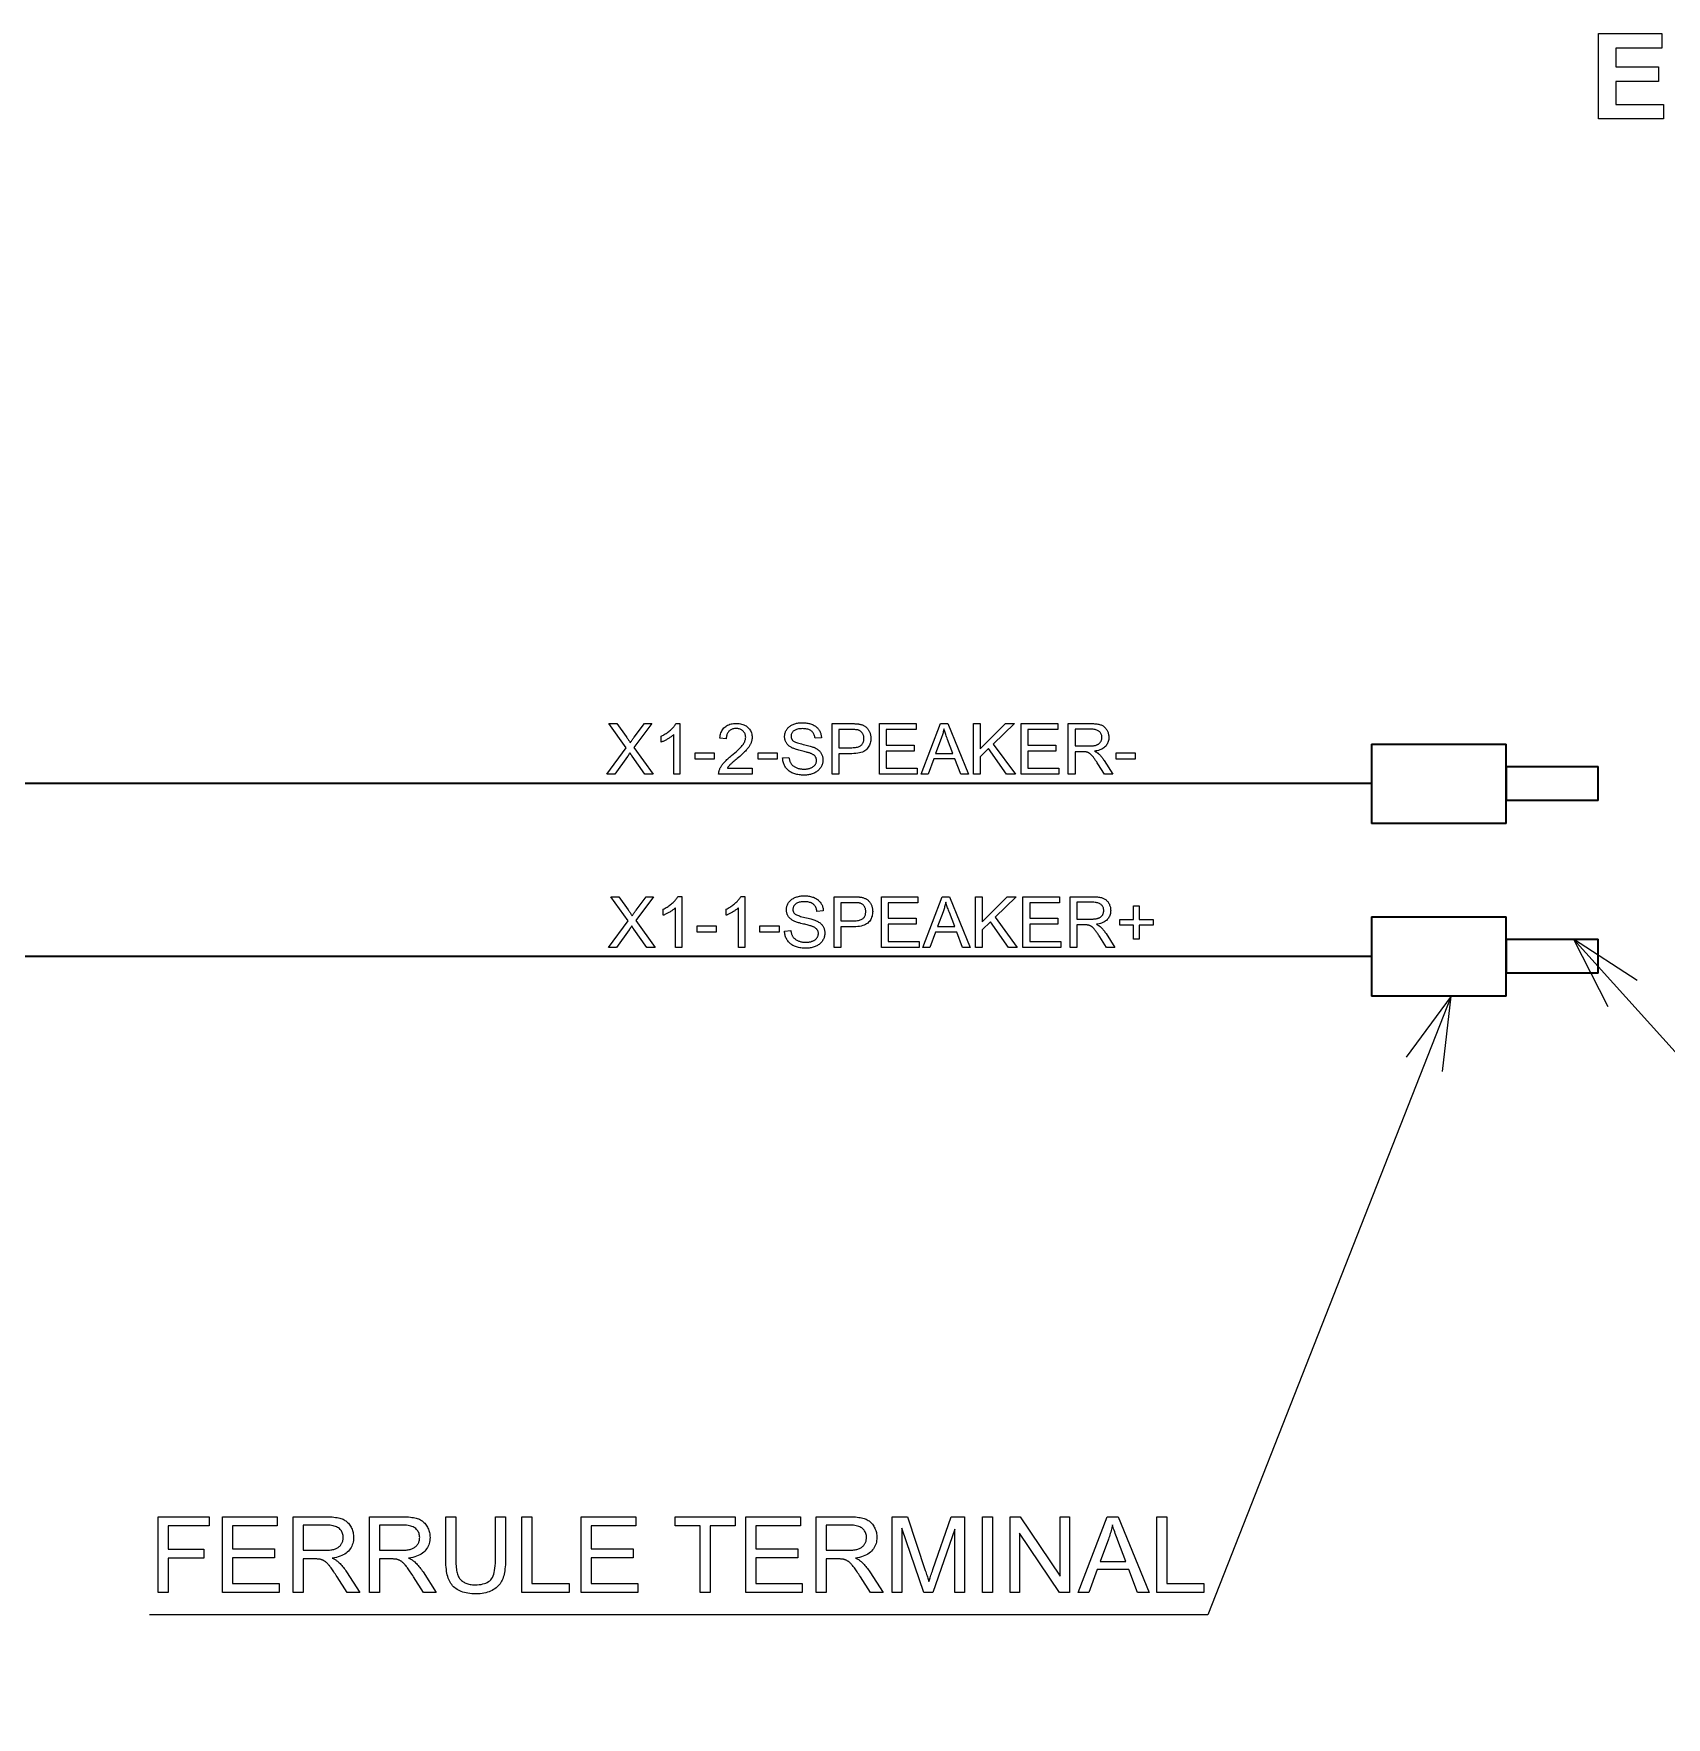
# Model space of a CAD drawing. Extents: x 23 to 417, y 3 to 294.
# Drawn here: x 254.02 to 297.13, y 127.4 to 171.86 of the extents above; entities that cross this region are included whole.
import ezdxf

# ---------------------------------------------------------------- set-up
doc = ezdxf.new("R2010")
doc.units = 0

msp = doc.modelspace()

# ---------------------------------------------------------------- linework, layer by layer
at = {"color": 7, "lineweight": 35, "ltscale": 0.088931}
for p, q in [((289.351, 153.098), (292.908, 153.098)), ((292.908, 151.003), (289.351, 151.003)), ((289.351, 148.539), (292.908, 148.539)), ((292.908, 146.444), (289.351, 146.444))]:
    msp.add_line(p, q, dxfattribs=at)
at = {"color": 7, "lineweight": 35, "ltscale": 0.052369}
for p, q in [((289.351, 153.098), (289.351, 151.003)), ((292.908, 151.003), (292.908, 153.098)), ((289.351, 148.539), (289.351, 146.444)), ((292.908, 146.444), (292.908, 148.539))]:
    msp.add_line(p, q, dxfattribs=at)
at = {"color": 7, "lineweight": 35, "ltscale": 0.060692}
for p, q in [((292.908, 152.514), (295.336, 152.514)), ((295.336, 151.61), (292.908, 151.61)), ((292.908, 147.955), (295.336, 147.955)), ((295.336, 147.051), (292.908, 147.051))]:
    msp.add_line(p, q, dxfattribs=at)
at = {"color": 7, "lineweight": 35, "ltscale": 0.022599}
for p, q in [((292.908, 152.514), (292.908, 151.61)), ((295.336, 151.61), (295.336, 152.514)), ((292.908, 147.955), (292.908, 147.051)), ((295.336, 147.051), (295.336, 147.955))]:
    msp.add_line(p, q, dxfattribs=at)
at = {"color": 7, "lineweight": 35}
for p, q in [((289.351, 152.057), (183.909, 152.057)), ((183.909, 147.498), (289.351, 147.498))]:
    msp.add_line(p, q, dxfattribs=at)
at = {"color": 7, "lineweight": 13}
msp.add_line((294.685, 147.955), (313.147, 127.405), dxfattribs=at)
for points in [[(295.343, 169.61), (295.343, 171.86), (297.012, 171.86), (297.012, 171.479), (295.798, 171.479), (295.798, 170.98), (296.927, 170.98), (296.927, 170.601), (295.798, 170.601), (295.798, 169.989), (297.055, 169.989), (297.055, 169.61)], [(269.152, 152.305), (269.67, 153.003), (269.213, 153.643), (269.424, 153.643), (269.667, 153.3), (269.682, 153.279), (269.696, 153.259), (269.709, 153.241), (269.721, 153.223), (269.732, 153.206), (269.742, 153.19), (269.752, 153.175), (269.76, 153.161), (269.768, 153.148), (269.775, 153.136), (269.784, 153.151), (269.793, 153.165), (269.803, 153.18), (269.813, 153.195), (269.824, 153.21), (269.834, 153.226), (269.845, 153.241), (269.857, 153.257), (269.869, 153.272), (269.881, 153.288), (270.15, 153.643), (270.342, 153.643), (269.872, 153.013), (270.379, 152.305), (270.16, 152.305), (269.823, 152.783), (269.817, 152.791), (269.812, 152.799), (269.806, 152.808), (269.8, 152.817), (269.794, 152.826), (269.789, 152.835), (269.783, 152.844), (269.777, 152.853), (269.771, 152.862), (269.765, 152.872), (269.756, 152.858), (269.748, 152.845), (269.74, 152.832), (269.733, 152.821), (269.726, 152.81), (269.72, 152.801), (269.715, 152.792), (269.71, 152.784), (269.705, 152.778), (269.701, 152.772), (269.365, 152.305)], [(271.087, 152.305), (270.923, 152.305), (270.923, 153.352), (270.911, 153.341), (270.898, 153.33), (270.884, 153.318), (270.87, 153.307), (270.854, 153.296), (270.838, 153.284), (270.822, 153.273), (270.804, 153.262), (270.786, 153.25), (270.767, 153.239), (270.748, 153.228), (270.73, 153.217), (270.711, 153.208), (270.693, 153.198), (270.676, 153.189), (270.659, 153.181), (270.642, 153.174), (270.626, 153.167), (270.61, 153.16), (270.594, 153.154), (270.594, 153.313), (270.622, 153.326), (270.648, 153.34), (270.674, 153.354), (270.699, 153.369), (270.724, 153.385), (270.747, 153.401), (270.77, 153.417), (270.793, 153.434), (270.814, 153.452), (270.835, 153.47), (270.855, 153.488), (270.874, 153.507), (270.892, 153.525), (270.908, 153.543), (270.923, 153.561), (270.937, 153.579), (270.95, 153.596), (270.962, 153.614), (270.972, 153.631), (270.981, 153.649), (271.087, 153.649)], [(272.994, 152.463), (272.994, 152.305), (272.109, 152.305), (272.109, 152.317), (272.11, 152.329), (272.11, 152.34), (272.112, 152.352), (272.113, 152.363), (272.115, 152.375), (272.118, 152.386), (272.121, 152.397), (272.125, 152.408), (272.129, 152.419), (272.136, 152.437), (272.144, 152.455), (272.152, 152.473), (272.162, 152.491), (272.173, 152.509), (272.184, 152.527), (272.196, 152.545), (272.209, 152.562), (272.222, 152.58), (272.237, 152.597), (272.252, 152.615), (272.269, 152.634), (272.287, 152.652), (272.307, 152.672), (272.328, 152.692), (272.35, 152.712), (272.373, 152.733), (272.398, 152.755), (272.424, 152.777), (272.452, 152.8), (272.494, 152.835), (272.533, 152.869), (272.57, 152.901), (272.604, 152.931), (272.634, 152.96), (272.663, 152.988), (272.688, 153.014), (272.71, 153.039), (272.73, 153.062), (272.746, 153.083), (272.761, 153.104), (272.774, 153.125), (272.786, 153.145), (272.796, 153.165), (272.804, 153.185), (272.811, 153.205), (272.816, 153.224), (272.82, 153.243), (272.822, 153.262), (272.823, 153.281), (272.822, 153.3), (272.82, 153.319), (272.817, 153.337), (272.812, 153.354), (272.806, 153.371), (272.798, 153.387), (272.789, 153.403), (272.778, 153.418), (272.767, 153.432), (272.753, 153.446), (272.739, 153.458), (272.724, 153.47), (272.708, 153.48), (272.691, 153.489), (272.673, 153.496), (272.654, 153.502), (272.635, 153.507), (272.614, 153.51), (272.593, 153.512), (272.571, 153.513), (272.548, 153.512), (272.526, 153.51), (272.504, 153.506), (272.484, 153.501), (272.464, 153.495), (272.446, 153.487), (272.428, 153.478), (272.412, 153.467), (272.396, 153.455), (272.381, 153.442), (272.368, 153.427), (272.356, 153.411), (272.345, 153.394), (272.336, 153.376), (272.328, 153.357), (272.321, 153.336), (272.316, 153.315), (272.312, 153.293), (272.31, 153.269), (272.309, 153.244), (272.14, 153.262), (272.145, 153.299), (272.151, 153.334), (272.159, 153.367), (272.17, 153.399), (272.182, 153.428), (272.196, 153.456), (272.212, 153.482), (272.23, 153.507), (272.249, 153.529), (272.271, 153.55), (272.294, 153.569), (272.319, 153.585), (272.346, 153.6), (272.374, 153.613), (272.404, 153.624), (272.435, 153.633), (272.467, 153.64), (272.502, 153.645), (272.538, 153.648), (272.575, 153.649), (272.613, 153.648), (272.649, 153.645), (272.683, 153.639), (272.716, 153.632), (272.747, 153.622), (272.777, 153.61), (272.805, 153.596), (272.832, 153.58), (272.856, 153.562), (272.88, 153.542), (272.901, 153.52), (272.92, 153.497), (272.937, 153.473), (272.952, 153.448), (272.964, 153.422), (272.974, 153.395), (272.982, 153.367), (272.988, 153.338), (272.991, 153.308), (272.992, 153.277), (272.992, 153.261), (272.991, 153.245), (272.989, 153.229), (272.987, 153.214), (272.984, 153.198), (272.98, 153.182), (272.976, 153.166), (272.971, 153.151), (272.965, 153.135), (272.959, 153.119), (272.952, 153.104), (272.944, 153.088), (272.936, 153.072), (272.926, 153.056), (272.915, 153.04), (272.904, 153.023), (272.892, 153.007), (272.879, 152.99), (272.865, 152.973), (272.85, 152.956), (272.834, 152.938), (272.816, 152.919), (272.795, 152.899), (272.773, 152.877), (272.749, 152.854), (272.722, 152.83), (272.694, 152.805), (272.664, 152.778), (272.631, 152.75), (272.597, 152.721), (272.568, 152.697), (272.542, 152.674), (272.518, 152.653), (272.495, 152.634), (272.475, 152.616), (272.457, 152.6), (272.442, 152.586), (272.428, 152.573), (272.416, 152.562), (272.407, 152.552), (272.399, 152.543), (272.391, 152.534), (272.383, 152.526), (272.376, 152.517), (272.369, 152.508), (272.362, 152.499), (272.355, 152.49), (272.349, 152.481), (272.343, 152.472), (272.338, 152.463)], [(273.799, 152.735), (273.966, 152.75), (273.969, 152.73), (273.972, 152.711), (273.976, 152.693), (273.98, 152.675), (273.986, 152.658), (273.991, 152.642), (273.998, 152.627), (274.005, 152.612), (274.013, 152.598), (274.021, 152.585), (274.03, 152.572), (274.04, 152.56), (274.051, 152.549), (274.063, 152.538), (274.076, 152.527), (274.09, 152.517), (274.105, 152.507), (274.121, 152.498), (274.138, 152.489), (274.156, 152.481), (274.174, 152.473), (274.193, 152.467), (274.212, 152.461), (274.232, 152.456), (274.253, 152.451), (274.273, 152.448), (274.295, 152.445), (274.316, 152.443), (274.338, 152.442), (274.361, 152.441), (274.381, 152.442), (274.401, 152.443), (274.42, 152.444), (274.438, 152.446), (274.456, 152.449), (274.474, 152.452), (274.491, 152.456), (274.508, 152.461), (274.524, 152.466), (274.54, 152.471), (274.555, 152.478), (274.569, 152.484), (274.583, 152.492), (274.596, 152.499), (274.608, 152.507), (274.619, 152.516), (274.629, 152.525), (274.639, 152.534), (274.647, 152.544), (274.655, 152.554), (274.663, 152.565), (274.669, 152.575), (274.675, 152.586), (274.68, 152.598), (274.684, 152.609), (274.687, 152.62), (274.69, 152.632), (274.692, 152.644), (274.693, 152.656), (274.693, 152.669), (274.693, 152.681), (274.692, 152.693), (274.69, 152.705), (274.687, 152.716), (274.684, 152.728), (274.68, 152.738), (274.675, 152.749), (274.67, 152.759), (274.664, 152.769), (274.657, 152.779), (274.649, 152.788), (274.64, 152.797), (274.631, 152.805), (274.62, 152.814), (274.608, 152.822), (274.596, 152.83), (274.582, 152.837), (274.568, 152.844), (274.553, 152.851), (274.536, 152.857), (274.524, 152.862), (274.509, 152.867), (274.492, 152.872), (274.472, 152.878), (274.45, 152.884), (274.425, 152.891), (274.397, 152.898), (274.367, 152.906), (274.334, 152.914), (274.298, 152.923), (274.262, 152.932), (274.229, 152.94), (274.197, 152.949), (274.168, 152.957), (274.141, 152.966), (274.117, 152.974), (274.094, 152.982), (274.074, 152.99), (274.056, 152.998), (274.04, 153.006), (274.021, 153.017), (274.003, 153.027), (273.987, 153.039), (273.971, 153.05), (273.956, 153.062), (273.942, 153.075), (273.93, 153.088), (273.918, 153.102), (273.907, 153.116), (273.897, 153.131), (273.888, 153.146), (273.88, 153.161), (273.873, 153.177), (273.867, 153.193), (273.862, 153.21), (273.857, 153.227), (273.854, 153.244), (273.852, 153.261), (273.85, 153.279), (273.85, 153.297), (273.85, 153.318), (273.852, 153.337), (273.855, 153.357), (273.859, 153.376), (273.864, 153.395), (273.871, 153.414), (273.878, 153.433), (273.887, 153.451), (273.896, 153.469), (273.907, 153.487), (273.919, 153.504), (273.933, 153.52), (273.947, 153.536), (273.962, 153.55), (273.978, 153.564), (273.995, 153.577), (274.014, 153.589), (274.033, 153.601), (274.054, 153.611), (274.075, 153.62), (274.098, 153.629), (274.121, 153.637), (274.144, 153.644), (274.168, 153.65), (274.192, 153.655), (274.217, 153.659), (274.242, 153.662), (274.268, 153.664), (274.294, 153.666), (274.321, 153.666), (274.35, 153.666), (274.379, 153.664), (274.407, 153.662), (274.434, 153.658), (274.461, 153.654), (274.487, 153.649), (274.512, 153.643), (274.536, 153.635), (274.56, 153.627), (274.583, 153.618), (274.605, 153.608), (274.627, 153.597), (274.647, 153.585), (274.666, 153.573), (274.684, 153.559), (274.701, 153.544), (274.717, 153.529), (274.731, 153.513), (274.745, 153.495), (274.758, 153.477), (274.77, 153.458), (274.78, 153.439), (274.79, 153.419), (274.798, 153.399), (274.805, 153.378), (274.811, 153.357), (274.816, 153.335), (274.82, 153.312), (274.822, 153.29), (274.824, 153.266), (274.654, 153.254), (274.651, 153.278), (274.646, 153.302), (274.64, 153.324), (274.633, 153.345), (274.624, 153.365), (274.614, 153.383), (274.603, 153.401), (274.59, 153.417), (274.577, 153.432), (274.561, 153.445), (274.545, 153.458), (274.527, 153.469), (274.507, 153.478), (274.486, 153.487), (274.464, 153.494), (274.44, 153.5), (274.414, 153.504), (274.387, 153.507), (274.358, 153.509), (274.328, 153.51), (274.297, 153.509), (274.267, 153.508), (274.24, 153.505), (274.214, 153.501), (274.189, 153.495), (274.167, 153.489), (274.146, 153.481), (274.127, 153.472), (274.11, 153.462), (274.094, 153.451), (274.08, 153.439), (274.068, 153.427), (274.057, 153.414), (274.047, 153.4), (274.039, 153.386), (274.032, 153.372), (274.027, 153.357), (274.024, 153.342), (274.021, 153.326), (274.021, 153.309), (274.021, 153.295), (274.023, 153.281), (274.025, 153.268), (274.029, 153.256), (274.034, 153.244), (274.039, 153.232), (274.046, 153.221), (274.054, 153.21), (274.063, 153.2), (274.073, 153.191), (274.084, 153.181), (274.1, 153.172), (274.118, 153.162), (274.14, 153.153), (274.165, 153.144), (274.193, 153.134), (274.225, 153.124), (274.26, 153.115), (274.298, 153.105), (274.34, 153.095), (274.381, 153.086), (274.421, 153.076), (274.457, 153.067), (274.491, 153.058), (274.522, 153.049), (274.55, 153.041), (274.575, 153.033), (274.598, 153.025), (274.618, 153.017), (274.636, 153.01), (274.659, 152.999), (274.68, 152.987), (274.7, 152.975), (274.719, 152.962), (274.737, 152.949), (274.754, 152.935), (274.769, 152.92), (274.784, 152.905), (274.797, 152.89), (274.808, 152.873), (274.819, 152.857), (274.828, 152.839), (274.837, 152.822), (274.844, 152.803), (274.85, 152.785), (274.855, 152.765), (274.859, 152.746), (274.862, 152.725), (274.863, 152.704), (274.864, 152.683), (274.863, 152.662), (274.861, 152.641), (274.858, 152.62), (274.854, 152.6), (274.849, 152.579), (274.842, 152.559), (274.834, 152.54), (274.825, 152.52), (274.814, 152.501), (274.803, 152.482), (274.79, 152.463), (274.776, 152.446), (274.761, 152.429), (274.745, 152.413), (274.728, 152.398), (274.71, 152.384), (274.691, 152.37), (274.671, 152.358), (274.649, 152.346), (274.627, 152.335), (274.604, 152.325), (274.58, 152.316), (274.556, 152.308), (274.531, 152.301), (274.505, 152.296), (274.479, 152.291), (274.453, 152.287), (274.425, 152.285), (274.398, 152.283), (274.369, 152.283), (274.333, 152.283), (274.299, 152.285), (274.266, 152.287), (274.233, 152.291), (274.202, 152.296), (274.172, 152.302), (274.144, 152.308), (274.116, 152.316), (274.09, 152.325), (274.065, 152.335), (274.041, 152.347), (274.018, 152.359), (273.996, 152.372), (273.975, 152.386), (273.955, 152.402), (273.937, 152.418), (273.919, 152.436), (273.902, 152.454), (273.887, 152.474), (273.872, 152.495), (273.859, 152.516), (273.847, 152.538), (273.836, 152.561), (273.827, 152.584), (273.819, 152.608), (273.812, 152.632), (273.807, 152.657), (273.803, 152.683), (273.8, 152.709)], [(275.106, 152.305), (275.106, 153.643), (275.611, 153.643), (275.637, 153.643), (275.661, 153.643), (275.685, 153.642), (275.707, 153.641), (275.728, 153.64), (275.748, 153.639), (275.766, 153.637), (275.783, 153.635), (275.799, 153.633), (275.814, 153.631), (275.833, 153.627), (275.852, 153.623), (275.87, 153.618), (275.888, 153.613), (275.905, 153.607), (275.921, 153.6), (275.936, 153.593), (275.951, 153.585), (275.966, 153.577), (275.979, 153.568), (275.992, 153.558), (276.005, 153.548), (276.017, 153.537), (276.028, 153.525), (276.039, 153.513), (276.05, 153.499), (276.06, 153.485), (276.069, 153.471), (276.078, 153.455), (276.086, 153.439), (276.094, 153.422), (276.101, 153.405), (276.107, 153.388), (276.112, 153.37), (276.117, 153.352), (276.121, 153.333), (276.123, 153.315), (276.125, 153.295), (276.127, 153.276), (276.127, 153.256), (276.126, 153.223), (276.123, 153.19), (276.117, 153.159), (276.11, 153.128), (276.1, 153.099), (276.088, 153.07), (276.074, 153.043), (276.058, 153.017), (276.039, 152.992), (276.018, 152.967), (275.995, 152.945), (275.968, 152.925), (275.938, 152.907), (275.904, 152.892), (275.866, 152.879), (275.825, 152.868), (275.781, 152.86), (275.733, 152.854), (275.681, 152.85), (275.626, 152.849), (275.283, 152.849), (275.283, 152.305)], [(275.283, 153.007), (275.629, 153.007), (275.662, 153.008), (275.693, 153.01), (275.723, 153.013), (275.75, 153.017), (275.775, 153.023), (275.799, 153.03), (275.82, 153.038), (275.84, 153.048), (275.857, 153.059), (275.872, 153.071), (275.886, 153.084), (275.898, 153.099), (275.909, 153.114), (275.919, 153.13), (275.927, 153.148), (275.933, 153.166), (275.938, 153.186), (275.942, 153.207), (275.944, 153.228), (275.945, 153.251), (275.944, 153.267), (275.943, 153.283), (275.941, 153.299), (275.938, 153.314), (275.934, 153.329), (275.929, 153.343), (275.924, 153.357), (275.917, 153.37), (275.91, 153.382), (275.902, 153.395), (275.893, 153.406), (275.884, 153.417), (275.874, 153.427), (275.864, 153.436), (275.853, 153.444), (275.841, 153.452), (275.829, 153.458), (275.817, 153.464), (275.804, 153.469), (275.79, 153.474), (275.781, 153.476), (275.769, 153.478), (275.757, 153.48), (275.742, 153.481), (275.727, 153.482), (275.709, 153.484), (275.691, 153.484), (275.67, 153.485), (275.648, 153.485), (275.625, 153.485), (275.283, 153.485)], [(276.356, 152.305), (276.356, 153.643), (277.324, 153.643), (277.324, 153.485), (276.533, 153.485), (276.533, 153.076), (277.273, 153.076), (277.273, 152.919), (276.533, 152.919), (276.533, 152.463), (277.355, 152.463), (277.355, 152.305)], [(277.452, 152.305), (277.966, 153.643), (278.157, 153.643), (278.704, 152.305), (278.503, 152.305), (278.347, 152.711), (277.787, 152.711), (277.64, 152.305)], [(277.838, 152.855), (278.292, 152.855), (278.152, 153.225), (278.14, 153.258), (278.128, 153.29), (278.117, 153.321), (278.106, 153.351), (278.097, 153.379), (278.087, 153.406), (278.079, 153.432), (278.071, 153.457), (278.064, 153.48), (278.057, 153.503), (278.052, 153.477), (278.046, 153.451), (278.04, 153.426), (278.034, 153.4), (278.027, 153.375), (278.019, 153.349), (278.011, 153.323), (278.003, 153.298), (277.994, 153.273), (277.985, 153.247)], [(278.839, 152.305), (278.839, 153.643), (279.016, 153.643), (279.016, 152.98), (279.68, 153.643), (279.92, 153.643), (279.359, 153.101), (279.945, 152.305), (279.711, 152.305), (279.235, 152.983), (279.016, 152.769), (279.016, 152.305)], [(280.096, 152.305), (280.096, 153.643), (281.064, 153.643), (281.064, 153.485), (280.273, 153.485), (280.273, 153.076), (281.014, 153.076), (281.014, 152.919), (280.273, 152.919), (280.273, 152.463), (281.095, 152.463), (281.095, 152.305)], [(281.342, 152.305), (281.342, 153.643), (281.935, 153.643), (281.97, 153.643), (282.004, 153.642), (282.035, 153.64), (282.065, 153.638), (282.093, 153.634), (282.119, 153.63), (282.144, 153.626), (282.167, 153.62), (282.188, 153.614), (282.207, 153.607), (282.226, 153.6), (282.243, 153.591), (282.26, 153.581), (282.276, 153.57), (282.291, 153.557), (282.306, 153.544), (282.319, 153.53), (282.332, 153.514), (282.345, 153.498), (282.356, 153.48), (282.367, 153.462), (282.376, 153.443), (282.385, 153.423), (282.392, 153.404), (282.398, 153.384), (282.403, 153.364), (282.407, 153.343), (282.41, 153.322), (282.411, 153.3), (282.412, 153.278), (282.411, 153.25), (282.408, 153.223), (282.404, 153.197), (282.397, 153.171), (282.389, 153.147), (282.379, 153.123), (282.367, 153.101), (282.353, 153.079), (282.337, 153.058), (282.32, 153.038), (282.3, 153.019), (282.279, 153.002), (282.255, 152.986), (282.23, 152.971), (282.202, 152.958), (282.173, 152.947), (282.141, 152.936), (282.108, 152.928), (282.072, 152.92), (282.035, 152.914), (282.049, 152.907), (282.062, 152.901), (282.074, 152.894), (282.086, 152.887), (282.097, 152.881), (282.107, 152.874), (282.117, 152.867), (282.126, 152.861), (282.134, 152.854), (282.142, 152.847), (282.157, 152.833), (282.172, 152.818), (282.188, 152.802), (282.202, 152.785), (282.217, 152.767), (282.232, 152.749), (282.246, 152.73), (282.261, 152.711), (282.275, 152.69), (282.289, 152.669), (282.521, 152.305), (282.299, 152.305), (282.122, 152.584), (282.106, 152.607), (282.092, 152.63), (282.078, 152.651), (282.064, 152.671), (282.051, 152.69), (282.038, 152.708), (282.026, 152.725), (282.015, 152.74), (282.004, 152.755), (281.994, 152.768), (281.984, 152.78), (281.974, 152.792), (281.965, 152.803), (281.955, 152.813), (281.946, 152.822), (281.937, 152.831), (281.929, 152.839), (281.92, 152.846), (281.912, 152.852), (281.904, 152.857), (281.896, 152.862), (281.888, 152.867), (281.88, 152.871), (281.872, 152.875), (281.864, 152.879), (281.856, 152.883), (281.848, 152.886), (281.84, 152.888), (281.831, 152.891), (281.823, 152.893), (281.817, 152.894), (281.81, 152.895), (281.802, 152.896), (281.793, 152.897), (281.783, 152.898), (281.773, 152.898), (281.762, 152.899), (281.75, 152.899), (281.738, 152.899), (281.725, 152.899), (281.519, 152.899), (281.519, 152.305)], [(281.519, 153.053), (281.9, 153.053), (281.924, 153.053), (281.946, 153.054), (281.968, 153.055), (281.988, 153.057), (282.008, 153.059), (282.026, 153.062), (282.044, 153.065), (282.06, 153.069), (282.075, 153.073), (282.09, 153.078), (282.103, 153.083), (282.116, 153.089), (282.128, 153.096), (282.139, 153.103), (282.15, 153.111), (282.16, 153.119), (282.169, 153.128), (282.178, 153.137), (282.186, 153.147), (282.194, 153.158), (282.2, 153.169), (282.207, 153.181), (282.212, 153.192), (282.216, 153.204), (282.22, 153.216), (282.224, 153.228), (282.226, 153.24), (282.228, 153.253), (282.229, 153.265), (282.229, 153.278), (282.229, 153.297), (282.227, 153.315), (282.223, 153.332), (282.218, 153.349), (282.212, 153.365), (282.204, 153.38), (282.196, 153.395), (282.185, 153.408), (282.173, 153.422), (282.16, 153.434), (282.146, 153.446), (282.13, 153.456), (282.112, 153.465), (282.092, 153.473), (282.072, 153.48), (282.049, 153.486), (282.025, 153.49), (281.999, 153.493), (281.972, 153.495), (281.943, 153.495), (281.519, 153.495)], [(271.49, 152.707), (271.49, 152.872), (271.994, 152.872), (271.994, 152.707)], [(273.152, 152.707), (273.152, 152.872), (273.656, 152.872), (273.656, 152.707)], [(282.604, 152.707), (282.604, 152.872), (283.109, 152.872), (283.109, 152.707)], [(269.201, 147.734), (269.719, 148.431), (269.262, 149.072), (269.473, 149.072), (269.716, 148.729), (269.731, 148.708), (269.744, 148.688), (269.757, 148.669), (269.769, 148.651), (269.781, 148.634), (269.791, 148.618), (269.8, 148.604), (269.809, 148.59), (269.817, 148.577), (269.824, 148.565), (269.833, 148.579), (269.842, 148.594), (269.852, 148.609), (269.862, 148.624), (269.872, 148.639), (269.883, 148.655), (269.894, 148.67), (269.906, 148.686), (269.917, 148.701), (269.929, 148.717), (270.199, 149.072), (270.391, 149.072), (269.921, 148.441), (270.428, 147.734), (270.209, 147.734), (269.872, 148.211), (269.866, 148.22), (269.861, 148.228), (269.855, 148.237), (269.849, 148.245), (269.843, 148.254), (269.837, 148.263), (269.831, 148.272), (269.825, 148.282), (269.819, 148.291), (269.813, 148.301), (269.805, 148.287), (269.797, 148.273), (269.789, 148.261), (269.782, 148.25), (269.775, 148.239), (269.769, 148.23), (269.763, 148.221), (269.758, 148.213), (269.754, 148.206), (269.75, 148.2), (269.414, 147.734)], [(271.136, 147.734), (270.972, 147.734), (270.972, 148.781), (270.959, 148.77), (270.946, 148.758), (270.933, 148.747), (270.918, 148.736), (270.903, 148.724), (270.887, 148.713), (270.871, 148.702), (270.853, 148.69), (270.835, 148.679), (270.816, 148.668), (270.797, 148.657), (270.778, 148.646), (270.76, 148.636), (270.742, 148.627), (270.725, 148.618), (270.708, 148.61), (270.691, 148.602), (270.675, 148.595), (270.659, 148.589), (270.643, 148.583), (270.643, 148.742), (270.67, 148.755), (270.697, 148.769), (270.723, 148.783), (270.748, 148.798), (270.772, 148.813), (270.796, 148.829), (270.819, 148.846), (270.841, 148.863), (270.863, 148.88), (270.884, 148.899), (270.904, 148.917), (270.923, 148.935), (270.941, 148.953), (270.957, 148.972), (270.972, 148.989), (270.986, 149.007), (270.999, 149.025), (271.01, 149.043), (271.021, 149.06), (271.03, 149.078), (271.136, 149.078)], [(272.798, 147.734), (272.634, 147.734), (272.634, 148.781), (272.621, 148.77), (272.608, 148.758), (272.595, 148.747), (272.58, 148.736), (272.565, 148.724), (272.549, 148.713), (272.533, 148.702), (272.515, 148.69), (272.497, 148.679), (272.478, 148.668), (272.459, 148.657), (272.44, 148.646), (272.422, 148.636), (272.404, 148.627), (272.387, 148.618), (272.37, 148.61), (272.353, 148.602), (272.337, 148.595), (272.321, 148.589), (272.305, 148.583), (272.305, 148.742), (272.332, 148.755), (272.359, 148.769), (272.385, 148.783), (272.41, 148.798), (272.434, 148.813), (272.458, 148.829), (272.481, 148.846), (272.503, 148.863), (272.525, 148.88), (272.546, 148.899), (272.566, 148.917), (272.585, 148.935), (272.603, 148.953), (272.619, 148.972), (272.634, 148.989), (272.648, 149.007), (272.661, 149.025), (272.673, 149.043), (272.683, 149.06), (272.692, 149.078), (272.798, 149.078)], [(273.848, 148.164), (274.015, 148.179), (274.017, 148.159), (274.021, 148.14), (274.025, 148.122), (274.029, 148.104), (274.034, 148.087), (274.04, 148.071), (274.047, 148.056), (274.054, 148.041), (274.061, 148.027), (274.07, 148.014), (274.079, 148.001), (274.089, 147.989), (274.1, 147.977), (274.112, 147.966), (274.125, 147.956), (274.139, 147.945), (274.154, 147.936), (274.17, 147.927), (274.187, 147.918), (274.204, 147.91), (274.223, 147.902), (274.242, 147.895), (274.261, 147.889), (274.281, 147.884), (274.301, 147.88), (274.322, 147.876), (274.343, 147.874), (274.365, 147.872), (274.387, 147.87), (274.41, 147.87), (274.43, 147.87), (274.449, 147.871), (274.468, 147.873), (274.487, 147.875), (274.505, 147.878), (274.523, 147.881), (274.54, 147.885), (274.557, 147.889), (274.573, 147.894), (274.589, 147.9), (274.604, 147.906), (274.618, 147.913), (274.632, 147.92), (274.644, 147.928), (274.656, 147.936), (274.667, 147.944), (274.678, 147.953), (274.687, 147.963), (274.696, 147.972), (274.704, 147.983), (274.711, 147.993), (274.718, 148.004), (274.723, 148.015), (274.728, 148.026), (274.733, 148.038), (274.736, 148.049), (274.739, 148.061), (274.74, 148.073), (274.742, 148.085), (274.742, 148.097), (274.742, 148.11), (274.741, 148.122), (274.739, 148.134), (274.736, 148.145), (274.733, 148.156), (274.729, 148.167), (274.724, 148.178), (274.719, 148.188), (274.712, 148.198), (274.705, 148.207), (274.698, 148.217), (274.689, 148.225), (274.679, 148.234), (274.669, 148.242), (274.657, 148.251), (274.645, 148.258), (274.631, 148.266), (274.617, 148.273), (274.601, 148.28), (274.585, 148.286), (274.573, 148.291), (274.558, 148.296), (274.541, 148.301), (274.521, 148.307), (274.499, 148.313), (274.473, 148.32), (274.446, 148.327), (274.415, 148.335), (274.382, 148.343), (274.347, 148.351), (274.311, 148.36), (274.277, 148.369), (274.246, 148.378), (274.217, 148.386), (274.19, 148.395), (274.165, 148.403), (274.143, 148.411), (274.122, 148.419), (274.104, 148.427), (274.089, 148.435), (274.07, 148.445), (274.052, 148.456), (274.035, 148.467), (274.02, 148.479), (274.005, 148.491), (273.991, 148.504), (273.978, 148.517), (273.966, 148.531), (273.956, 148.545), (273.946, 148.56), (273.937, 148.575), (273.929, 148.59), (273.922, 148.606), (273.916, 148.622), (273.91, 148.638), (273.906, 148.655), (273.903, 148.672), (273.901, 148.69), (273.899, 148.708), (273.899, 148.726), (273.899, 148.746), (273.901, 148.766), (273.904, 148.786), (273.908, 148.805), (273.913, 148.824), (273.919, 148.843), (273.927, 148.861), (273.935, 148.88), (273.945, 148.898), (273.956, 148.916), (273.968, 148.933), (273.981, 148.949), (273.995, 148.965), (274.011, 148.979), (274.027, 148.993), (274.044, 149.006), (274.063, 149.018), (274.082, 149.029), (274.103, 149.04), (274.124, 149.049), (274.146, 149.058), (274.169, 149.066), (274.193, 149.073), (274.216, 149.078), (274.241, 149.083), (274.265, 149.088), (274.291, 149.091), (274.317, 149.093), (274.343, 149.094), (274.37, 149.095), (274.399, 149.094), (274.428, 149.093), (274.456, 149.091), (274.483, 149.087), (274.51, 149.083), (274.535, 149.078), (274.561, 149.071), (274.585, 149.064), (274.609, 149.056), (274.632, 149.047), (274.654, 149.037), (274.675, 149.026), (274.695, 149.014), (274.715, 149.001), (274.733, 148.988), (274.749, 148.973), (274.765, 148.958), (274.78, 148.941), (274.794, 148.924), (274.807, 148.906), (274.818, 148.887), (274.829, 148.868), (274.838, 148.848), (274.847, 148.828), (274.854, 148.807), (274.86, 148.785), (274.865, 148.764), (274.868, 148.741), (274.871, 148.718), (274.872, 148.695), (274.703, 148.682), (274.699, 148.707), (274.695, 148.731), (274.689, 148.753), (274.681, 148.774), (274.673, 148.794), (274.663, 148.812), (274.652, 148.83), (274.639, 148.846), (274.625, 148.86), (274.61, 148.874), (274.594, 148.886), (274.576, 148.897), (274.556, 148.907), (274.535, 148.915), (274.512, 148.923), (274.488, 148.928), (274.463, 148.933), (274.436, 148.936), (274.407, 148.938), (274.377, 148.939), (274.346, 148.938), (274.316, 148.936), (274.288, 148.934), (274.262, 148.929), (274.238, 148.924), (274.216, 148.918), (274.195, 148.91), (274.176, 148.901), (274.158, 148.891), (274.143, 148.88), (274.129, 148.868), (274.116, 148.855), (274.105, 148.842), (274.096, 148.829), (274.088, 148.815), (274.081, 148.801), (274.076, 148.786), (274.072, 148.77), (274.07, 148.754), (274.069, 148.738), (274.07, 148.724), (274.071, 148.71), (274.074, 148.697), (274.078, 148.684), (274.082, 148.672), (274.088, 148.661), (274.095, 148.65), (274.103, 148.639), (274.111, 148.629), (274.121, 148.619), (274.133, 148.61), (274.148, 148.601), (274.167, 148.591), (274.189, 148.582), (274.214, 148.572), (274.242, 148.563), (274.274, 148.553), (274.309, 148.543), (274.347, 148.534), (274.388, 148.524), (274.43, 148.514), (274.469, 148.505), (274.506, 148.496), (274.539, 148.487), (274.57, 148.478), (274.599, 148.47), (274.624, 148.462), (274.647, 148.454), (274.667, 148.446), (274.684, 148.439), (274.707, 148.428), (274.729, 148.416), (274.749, 148.404), (274.768, 148.391), (274.786, 148.378), (274.803, 148.364), (274.818, 148.349), (274.832, 148.334), (274.845, 148.318), (274.857, 148.302), (274.868, 148.285), (274.877, 148.268), (274.885, 148.25), (274.893, 148.232), (274.899, 148.213), (274.904, 148.194), (274.908, 148.174), (274.91, 148.154), (274.912, 148.133), (274.913, 148.112), (274.912, 148.091), (274.91, 148.07), (274.907, 148.049), (274.903, 148.028), (274.897, 148.008), (274.891, 147.988), (274.883, 147.968), (274.874, 147.949), (274.863, 147.93), (274.852, 147.911), (274.839, 147.892), (274.825, 147.875), (274.81, 147.858), (274.794, 147.842), (274.777, 147.827), (274.759, 147.812), (274.74, 147.799), (274.719, 147.786), (274.698, 147.775), (274.676, 147.764), (274.653, 147.754), (274.629, 147.745), (274.604, 147.737), (274.58, 147.73), (274.554, 147.724), (274.528, 147.72), (274.501, 147.716), (274.474, 147.713), (274.446, 147.712), (274.418, 147.711), (274.382, 147.712), (274.348, 147.713), (274.314, 147.716), (274.282, 147.72), (274.251, 147.724), (274.221, 147.73), (274.193, 147.737), (274.165, 147.745), (274.139, 147.754), (274.114, 147.764), (274.09, 147.775), (274.067, 147.787), (274.045, 147.801), (274.024, 147.815), (274.004, 147.83), (273.985, 147.847), (273.968, 147.864), (273.951, 147.883), (273.936, 147.903), (273.921, 147.923), (273.908, 147.945), (273.896, 147.967), (273.885, 147.99), (273.876, 148.013), (273.868, 148.037), (273.861, 148.061), (273.856, 148.086), (273.852, 148.111), (273.849, 148.137)], [(275.155, 147.734), (275.155, 149.072), (275.659, 149.072), (275.685, 149.072), (275.71, 149.072), (275.734, 149.071), (275.756, 149.07), (275.777, 149.069), (275.796, 149.067), (275.815, 149.066), (275.832, 149.064), (275.848, 149.062), (275.863, 149.059), (275.882, 149.056), (275.901, 149.052), (275.919, 149.047), (275.936, 149.041), (275.953, 149.035), (275.97, 149.029), (275.985, 149.022), (276, 149.014), (276.014, 149.006), (276.028, 148.997), (276.041, 148.987), (276.054, 148.977), (276.066, 148.966), (276.077, 148.954), (276.088, 148.941), (276.099, 148.928), (276.108, 148.914), (276.118, 148.899), (276.127, 148.884), (276.135, 148.868), (276.143, 148.851), (276.15, 148.834), (276.156, 148.816), (276.161, 148.799), (276.166, 148.78), (276.169, 148.762), (276.172, 148.743), (276.174, 148.724), (276.175, 148.705), (276.176, 148.685), (276.175, 148.651), (276.171, 148.619), (276.166, 148.587), (276.158, 148.557), (276.149, 148.528), (276.137, 148.499), (276.123, 148.472), (276.106, 148.446), (276.088, 148.42), (276.067, 148.396), (276.044, 148.374), (276.017, 148.354), (275.986, 148.336), (275.952, 148.321), (275.915, 148.308), (275.874, 148.297), (275.829, 148.289), (275.781, 148.283), (275.73, 148.279), (275.675, 148.278), (275.332, 148.278), (275.332, 147.734)], [(276.405, 147.734), (276.405, 149.072), (277.372, 149.072), (277.372, 148.914), (276.582, 148.914), (276.582, 148.504), (277.322, 148.504), (277.322, 148.347), (276.582, 148.347), (276.582, 147.892), (277.403, 147.892), (277.403, 147.734)], [(277.501, 147.734), (278.015, 149.072), (278.206, 149.072), (278.753, 147.734), (278.552, 147.734), (278.395, 148.139), (277.836, 148.139), (277.689, 147.734)], [(277.887, 148.283), (278.341, 148.283), (278.201, 148.654), (278.189, 148.687), (278.177, 148.719), (278.166, 148.75), (278.155, 148.779), (278.145, 148.808), (278.136, 148.835), (278.128, 148.861), (278.12, 148.886), (278.113, 148.909), (278.106, 148.932), (278.101, 148.906), (278.095, 148.88), (278.089, 148.854), (278.082, 148.829), (278.075, 148.803), (278.068, 148.778), (278.06, 148.752), (278.052, 148.727), (278.043, 148.701), (278.034, 148.676)], [(278.887, 147.734), (278.887, 149.072), (279.064, 149.072), (279.064, 148.409), (279.729, 149.072), (279.969, 149.072), (279.408, 148.53), (279.994, 147.734), (279.76, 147.734), (279.284, 148.411), (279.064, 148.198), (279.064, 147.734)], [(280.145, 147.734), (280.145, 149.072), (281.113, 149.072), (281.113, 148.914), (280.322, 148.914), (280.322, 148.504), (281.062, 148.504), (281.062, 148.347), (280.322, 148.347), (280.322, 147.892), (281.144, 147.892), (281.144, 147.734)], [(281.391, 147.734), (281.391, 149.072), (281.984, 149.072), (282.019, 149.072), (282.052, 149.071), (282.084, 149.069), (282.114, 149.066), (282.142, 149.063), (282.168, 149.059), (282.193, 149.054), (282.215, 149.049), (282.237, 149.043), (282.256, 149.036), (282.274, 149.028), (282.292, 149.019), (282.309, 149.009), (282.325, 148.998), (282.34, 148.986), (282.354, 148.973), (282.368, 148.958), (282.381, 148.943), (282.393, 148.926), (282.405, 148.909), (282.415, 148.89), (282.425, 148.871), (282.433, 148.852), (282.441, 148.833), (282.447, 148.813), (282.452, 148.792), (282.456, 148.772), (282.458, 148.75), (282.46, 148.729), (282.461, 148.707), (282.46, 148.679), (282.457, 148.652), (282.452, 148.626), (282.446, 148.6), (282.438, 148.576), (282.427, 148.552), (282.415, 148.53), (282.402, 148.508), (282.386, 148.487), (282.368, 148.467), (282.349, 148.448), (282.328, 148.431), (282.304, 148.415), (282.279, 148.4), (282.251, 148.387), (282.222, 148.375), (282.19, 148.365), (282.157, 148.356), (282.121, 148.349), (282.084, 148.343), (282.097, 148.336), (282.11, 148.329), (282.123, 148.323), (282.134, 148.316), (282.145, 148.309), (282.156, 148.303), (282.165, 148.296), (282.174, 148.289), (282.183, 148.283), (282.19, 148.276), (282.206, 148.262), (282.221, 148.246), (282.236, 148.23), (282.251, 148.214), (282.266, 148.196), (282.281, 148.178), (282.295, 148.159), (282.309, 148.14), (282.323, 148.119), (282.337, 148.098), (282.57, 147.734), (282.347, 147.734), (282.17, 148.012), (282.155, 148.036), (282.14, 148.058), (282.126, 148.08), (282.113, 148.1), (282.1, 148.119), (282.087, 148.137), (282.075, 148.153), (282.064, 148.169), (282.053, 148.183), (282.043, 148.197), (282.033, 148.209), (282.023, 148.221), (282.013, 148.232), (282.004, 148.242), (281.995, 148.251), (281.986, 148.26), (281.977, 148.267), (281.969, 148.274), (281.961, 148.281), (281.953, 148.286), (281.945, 148.291), (281.937, 148.296), (281.929, 148.3), (281.921, 148.304), (281.913, 148.308), (281.905, 148.311), (281.896, 148.314), (281.888, 148.317), (281.88, 148.32), (281.872, 148.322), (281.865, 148.323), (281.858, 148.324), (281.85, 148.325), (281.842, 148.326), (281.832, 148.327), (281.822, 148.327), (281.811, 148.328), (281.799, 148.328), (281.787, 148.328), (281.773, 148.328), (281.568, 148.328), (281.568, 147.734)], [(275.332, 148.436), (275.677, 148.436), (275.711, 148.437), (275.742, 148.438), (275.771, 148.442), (275.799, 148.446), (275.824, 148.452), (275.848, 148.459), (275.869, 148.467), (275.888, 148.477), (275.906, 148.488), (275.921, 148.5), (275.935, 148.513), (275.947, 148.527), (275.958, 148.543), (275.967, 148.559), (275.975, 148.577), (275.982, 148.595), (275.987, 148.615), (275.99, 148.635), (275.993, 148.657), (275.993, 148.68), (275.993, 148.696), (275.992, 148.712), (275.989, 148.728), (275.986, 148.743), (275.983, 148.758), (275.978, 148.772), (275.972, 148.785), (275.966, 148.798), (275.959, 148.811), (275.951, 148.823), (275.942, 148.835), (275.933, 148.846), (275.923, 148.856), (275.913, 148.865), (275.902, 148.873), (275.89, 148.88), (275.878, 148.887), (275.866, 148.893), (275.853, 148.898), (275.839, 148.902), (275.829, 148.905), (275.818, 148.907), (275.805, 148.908), (275.791, 148.91), (275.775, 148.911), (275.758, 148.912), (275.739, 148.913), (275.719, 148.914), (275.697, 148.914), (275.674, 148.914), (275.332, 148.914)], [(281.568, 148.482), (281.949, 148.482), (281.972, 148.482), (281.995, 148.483), (282.017, 148.484), (282.037, 148.486), (282.057, 148.488), (282.075, 148.491), (282.093, 148.494), (282.109, 148.498), (282.124, 148.502), (282.138, 148.507), (282.152, 148.512), (282.164, 148.518), (282.177, 148.524), (282.188, 148.532), (282.199, 148.539), (282.209, 148.548), (282.218, 148.557), (282.227, 148.566), (282.235, 148.576), (282.242, 148.587), (282.249, 148.598), (282.255, 148.609), (282.261, 148.621), (282.265, 148.633), (282.269, 148.645), (282.272, 148.657), (282.275, 148.669), (282.277, 148.681), (282.278, 148.694), (282.278, 148.707), (282.277, 148.726), (282.275, 148.744), (282.272, 148.761), (282.267, 148.778), (282.261, 148.793), (282.253, 148.809), (282.244, 148.823), (282.234, 148.837), (282.222, 148.85), (282.209, 148.863), (282.195, 148.875), (282.178, 148.885), (282.161, 148.894), (282.141, 148.902), (282.12, 148.909), (282.098, 148.914), (282.074, 148.919), (282.048, 148.922), (282.02, 148.924), (281.991, 148.924), (281.568, 148.924)], [(283.062, 147.95), (283.062, 148.317), (282.698, 148.317), (282.698, 148.471), (283.062, 148.471), (283.062, 148.835), (283.217, 148.835), (283.217, 148.471), (283.581, 148.471), (283.581, 148.317), (283.217, 148.317), (283.217, 147.95)], [(271.538, 148.136), (271.538, 148.301), (272.043, 148.301), (272.043, 148.136)], [(273.2, 148.136), (273.2, 148.301), (273.705, 148.301), (273.705, 148.136)], [(257.309, 130.699), (257.309, 132.699), (258.658, 132.699), (258.658, 132.463), (257.574, 132.463), (257.574, 131.843), (258.512, 131.843), (258.512, 131.607), (257.574, 131.607), (257.574, 130.699)], [(259.008, 130.699), (259.008, 132.699), (260.454, 132.699), (260.454, 132.463), (259.272, 132.463), (259.272, 131.85), (260.379, 131.85), (260.379, 131.616), (259.272, 131.616), (259.272, 130.935), (260.5, 130.935), (260.5, 130.699)], [(260.87, 130.699), (260.87, 132.699), (261.757, 132.699), (261.809, 132.698), (261.859, 132.697), (261.906, 132.694), (261.95, 132.69), (261.992, 132.685), (262.031, 132.679), (262.068, 132.672), (262.102, 132.664), (262.134, 132.655), (262.163, 132.645), (262.191, 132.633), (262.217, 132.62), (262.242, 132.605), (262.266, 132.589), (262.288, 132.57), (262.31, 132.551), (262.331, 132.529), (262.35, 132.506), (262.368, 132.481), (262.386, 132.455), (262.401, 132.427), (262.416, 132.399), (262.428, 132.37), (262.439, 132.341), (262.448, 132.311), (262.456, 132.281), (262.461, 132.25), (262.466, 132.218), (262.468, 132.186), (262.469, 132.153), (262.467, 132.111), (262.463, 132.071), (262.456, 132.032), (262.447, 131.994), (262.434, 131.957), (262.419, 131.922), (262.401, 131.888), (262.381, 131.855), (262.357, 131.824), (262.331, 131.794), (262.302, 131.766), (262.27, 131.74), (262.235, 131.716), (262.197, 131.695), (262.156, 131.675), (262.112, 131.658), (262.065, 131.642), (262.015, 131.629), (261.961, 131.618), (261.905, 131.609), (261.926, 131.599), (261.945, 131.589), (261.964, 131.579), (261.981, 131.569), (261.998, 131.559), (262.013, 131.549), (262.028, 131.539), (262.041, 131.529), (262.054, 131.519), (262.065, 131.509), (262.088, 131.487), (262.111, 131.465), (262.133, 131.441), (262.156, 131.416), (262.178, 131.39), (262.2, 131.362), (262.221, 131.334), (262.243, 131.305), (262.264, 131.275), (262.285, 131.243), (262.633, 130.699), (262.3, 130.699), (262.035, 131.115), (262.012, 131.15), (261.99, 131.184), (261.969, 131.215), (261.949, 131.246), (261.929, 131.274), (261.911, 131.301), (261.893, 131.326), (261.876, 131.349), (261.859, 131.371), (261.844, 131.391), (261.829, 131.409), (261.815, 131.426), (261.8, 131.443), (261.786, 131.458), (261.773, 131.472), (261.76, 131.485), (261.747, 131.496), (261.734, 131.507), (261.722, 131.516), (261.71, 131.524), (261.698, 131.532), (261.686, 131.539), (261.674, 131.545), (261.662, 131.551), (261.65, 131.557), (261.638, 131.562), (261.626, 131.566), (261.613, 131.571), (261.601, 131.574), (261.589, 131.577), (261.579, 131.579), (261.569, 131.581), (261.557, 131.582), (261.544, 131.584), (261.53, 131.585), (261.514, 131.585), (261.498, 131.586), (261.48, 131.587), (261.461, 131.587), (261.442, 131.587), (261.135, 131.587), (261.135, 130.699)], [(261.135, 131.816), (261.703, 131.816), (261.739, 131.817), (261.773, 131.818), (261.805, 131.82), (261.836, 131.822), (261.865, 131.826), (261.893, 131.83), (261.919, 131.835), (261.943, 131.84), (261.966, 131.847), (261.987, 131.854), (262.007, 131.862), (262.026, 131.871), (262.044, 131.88), (262.061, 131.891), (262.077, 131.902), (262.092, 131.915), (262.106, 131.928), (262.12, 131.943), (262.132, 131.958), (262.143, 131.974), (262.153, 131.99), (262.162, 132.007), (262.17, 132.025), (262.177, 132.042), (262.183, 132.06), (262.187, 132.078), (262.191, 132.096), (262.194, 132.115), (262.195, 132.134), (262.196, 132.153), (262.195, 132.181), (262.192, 132.208), (262.187, 132.234), (262.18, 132.259), (262.17, 132.282), (262.159, 132.305), (262.146, 132.327), (262.13, 132.348), (262.113, 132.368), (262.093, 132.386), (262.071, 132.404), (262.047, 132.419), (262.02, 132.433), (261.991, 132.445), (261.96, 132.455), (261.926, 132.463), (261.89, 132.47), (261.852, 132.474), (261.811, 132.477), (261.768, 132.478), (261.135, 132.478)], [(262.888, 130.699), (262.888, 132.699), (263.774, 132.699), (263.827, 132.698), (263.876, 132.697), (263.923, 132.694), (263.968, 132.69), (264.01, 132.685), (264.049, 132.679), (264.086, 132.672), (264.12, 132.664), (264.152, 132.655), (264.181, 132.645), (264.208, 132.633), (264.234, 132.62), (264.259, 132.605), (264.283, 132.589), (264.306, 132.57), (264.328, 132.551), (264.348, 132.529), (264.368, 132.506), (264.386, 132.481), (264.403, 132.455), (264.419, 132.427), (264.433, 132.399), (264.446, 132.37), (264.457, 132.341), (264.466, 132.311), (264.473, 132.281), (264.479, 132.25), (264.483, 132.218), (264.486, 132.186), (264.487, 132.153), (264.485, 132.111), (264.481, 132.071), (264.474, 132.032), (264.465, 131.994), (264.452, 131.957), (264.437, 131.922), (264.419, 131.888), (264.398, 131.855), (264.375, 131.824), (264.349, 131.794), (264.32, 131.766), (264.288, 131.74), (264.253, 131.716), (264.215, 131.695), (264.173, 131.675), (264.129, 131.658), (264.082, 131.642), (264.032, 131.629), (263.979, 131.618), (263.923, 131.609), (263.944, 131.599), (263.963, 131.589), (263.982, 131.579), (263.999, 131.569), (264.016, 131.559), (264.031, 131.549), (264.045, 131.539), (264.059, 131.529), (264.071, 131.519), (264.083, 131.509), (264.106, 131.487), (264.129, 131.465), (264.151, 131.441), (264.174, 131.416), (264.196, 131.39), (264.217, 131.362), (264.239, 131.334), (264.26, 131.305), (264.282, 131.275), (264.302, 131.243), (264.65, 130.699), (264.317, 130.699), (264.053, 131.115), (264.03, 131.15), (264.008, 131.184), (263.987, 131.215), (263.967, 131.246), (263.947, 131.274), (263.928, 131.301), (263.91, 131.326), (263.893, 131.349), (263.877, 131.371), (263.862, 131.391), (263.847, 131.409), (263.832, 131.426), (263.818, 131.443), (263.804, 131.458), (263.791, 131.472), (263.777, 131.485), (263.764, 131.496), (263.752, 131.507), (263.739, 131.516), (263.727, 131.524), (263.715, 131.532), (263.704, 131.539), (263.692, 131.545), (263.68, 131.551), (263.668, 131.557), (263.655, 131.562), (263.643, 131.566), (263.631, 131.571), (263.619, 131.574), (263.607, 131.577), (263.597, 131.579), (263.586, 131.581), (263.574, 131.582), (263.561, 131.584), (263.547, 131.585), (263.532, 131.585), (263.516, 131.586), (263.498, 131.587), (263.479, 131.587), (263.459, 131.587), (263.152, 131.587), (263.152, 130.699)], [(263.152, 131.816), (263.721, 131.816), (263.757, 131.817), (263.791, 131.818), (263.823, 131.82), (263.854, 131.822), (263.883, 131.826), (263.91, 131.83), (263.936, 131.835), (263.961, 131.84), (263.984, 131.847), (264.005, 131.854), (264.025, 131.862), (264.044, 131.871), (264.062, 131.88), (264.079, 131.891), (264.095, 131.902), (264.11, 131.915), (264.124, 131.928), (264.137, 131.943), (264.149, 131.958), (264.161, 131.974), (264.171, 131.99), (264.18, 132.007), (264.188, 132.025), (264.195, 132.042), (264.2, 132.06), (264.205, 132.078), (264.209, 132.096), (264.212, 132.115), (264.213, 132.134), (264.214, 132.153), (264.213, 132.181), (264.21, 132.208), (264.204, 132.234), (264.197, 132.259), (264.188, 132.282), (264.177, 132.305), (264.163, 132.327), (264.148, 132.348), (264.13, 132.368), (264.111, 132.386), (264.089, 132.404), (264.065, 132.419), (264.038, 132.433), (264.009, 132.445), (263.978, 132.455), (263.944, 132.463), (263.908, 132.47), (263.87, 132.474), (263.829, 132.477), (263.785, 132.478), (263.152, 132.478)], [(266.214, 132.699), (266.478, 132.699), (266.478, 131.543), (266.478, 131.484), (266.476, 131.428), (266.472, 131.374), (266.467, 131.322), (266.461, 131.273), (266.454, 131.226), (266.445, 131.182), (266.435, 131.14), (266.423, 131.101), (266.41, 131.064), (266.395, 131.03), (266.378, 130.996), (266.359, 130.964), (266.338, 130.933), (266.315, 130.904), (266.289, 130.876), (266.261, 130.849), (266.231, 130.823), (266.198, 130.799), (266.164, 130.776), (266.127, 130.755), (266.088, 130.736), (266.047, 130.719), (266.004, 130.705), (265.958, 130.693), (265.91, 130.683), (265.86, 130.675), (265.808, 130.669), (265.753, 130.666), (265.697, 130.665), (265.641, 130.666), (265.588, 130.669), (265.537, 130.673), (265.488, 130.68), (265.441, 130.689), (265.396, 130.7), (265.353, 130.712), (265.312, 130.727), (265.274, 130.743), (265.237, 130.762), (265.202, 130.782), (265.17, 130.804), (265.139, 130.828), (265.11, 130.853), (265.084, 130.88), (265.059, 130.909), (265.037, 130.94), (265.016, 130.972), (264.998, 131.006), (264.982, 131.042), (264.967, 131.08), (264.954, 131.121), (264.943, 131.164), (264.933, 131.21), (264.924, 131.259), (264.918, 131.311), (264.912, 131.365), (264.908, 131.422), (264.906, 131.481), (264.905, 131.543), (264.905, 132.699), (265.17, 132.699), (265.17, 131.545), (265.171, 131.494), (265.172, 131.446), (265.174, 131.401), (265.178, 131.358), (265.182, 131.318), (265.188, 131.281), (265.194, 131.247), (265.201, 131.216), (265.209, 131.187), (265.218, 131.161), (265.229, 131.137), (265.241, 131.114), (265.254, 131.092), (265.268, 131.071), (265.284, 131.051), (265.302, 131.033), (265.32, 131.016), (265.341, 130.999), (265.362, 130.984), (265.385, 130.97), (265.409, 130.958), (265.434, 130.946), (265.46, 130.936), (265.488, 130.928), (265.516, 130.92), (265.545, 130.914), (265.576, 130.91), (265.607, 130.906), (265.64, 130.904), (265.673, 130.904), (265.73, 130.905), (265.784, 130.909), (265.834, 130.915), (265.88, 130.925), (265.923, 130.937), (265.963, 130.951), (266, 130.968), (266.033, 130.988), (266.063, 131.011), (266.09, 131.036), (266.113, 131.065), (266.134, 131.099), (266.153, 131.137), (266.169, 131.181), (266.183, 131.229), (266.194, 131.283), (266.203, 131.341), (266.209, 131.404), (266.212, 131.472), (266.214, 131.545)], [(266.908, 130.699), (266.908, 132.699), (267.173, 132.699), (267.173, 130.935), (268.158, 130.935), (268.158, 130.699)], [(268.478, 130.699), (268.478, 132.699), (269.924, 132.699), (269.924, 132.463), (268.743, 132.463), (268.743, 131.85), (269.849, 131.85), (269.849, 131.616), (268.743, 131.616), (268.743, 130.935), (269.971, 130.935), (269.971, 130.699)], [(271.622, 130.699), (271.622, 132.463), (270.963, 132.463), (270.963, 132.699), (272.548, 132.699), (272.548, 132.463), (271.886, 132.463), (271.886, 130.699)], [(272.825, 130.699), (272.825, 132.699), (274.271, 132.699), (274.271, 132.463), (273.09, 132.463), (273.09, 131.85), (274.196, 131.85), (274.196, 131.616), (273.09, 131.616), (273.09, 130.935), (274.317, 130.935), (274.317, 130.699)], [(274.687, 130.699), (274.687, 132.699), (275.574, 132.699), (275.626, 132.698), (275.676, 132.697), (275.723, 132.694), (275.767, 132.69), (275.809, 132.685), (275.849, 132.679), (275.885, 132.672), (275.92, 132.664), (275.951, 132.655), (275.98, 132.645), (276.008, 132.633), (276.034, 132.62), (276.059, 132.605), (276.083, 132.589), (276.106, 132.57), (276.127, 132.551), (276.148, 132.529), (276.167, 132.506), (276.186, 132.481), (276.203, 132.455), (276.219, 132.427), (276.233, 132.399), (276.245, 132.37), (276.256, 132.341), (276.265, 132.311), (276.273, 132.281), (276.279, 132.25), (276.283, 132.218), (276.285, 132.186), (276.286, 132.153), (276.285, 132.111), (276.281, 132.071), (276.274, 132.032), (276.264, 131.994), (276.252, 131.957), (276.236, 131.922), (276.219, 131.888), (276.198, 131.855), (276.174, 131.824), (276.148, 131.794), (276.119, 131.766), (276.087, 131.74), (276.052, 131.716), (276.014, 131.695), (275.973, 131.675), (275.929, 131.658), (275.882, 131.642), (275.832, 131.629), (275.779, 131.618), (275.723, 131.609), (275.743, 131.599), (275.763, 131.589), (275.781, 131.579), (275.799, 131.569), (275.815, 131.559), (275.83, 131.549), (275.845, 131.539), (275.858, 131.529), (275.871, 131.519), (275.882, 131.509), (275.905, 131.487), (275.928, 131.465), (275.951, 131.441), (275.973, 131.416), (275.995, 131.39), (276.017, 131.362), (276.039, 131.334), (276.06, 131.305), (276.081, 131.275), (276.102, 131.243), (276.45, 130.699), (276.117, 130.699), (275.852, 131.115), (275.829, 131.15), (275.807, 131.184), (275.786, 131.215), (275.766, 131.246), (275.746, 131.274), (275.728, 131.301), (275.71, 131.326), (275.693, 131.349), (275.677, 131.371), (275.661, 131.391), (275.646, 131.409), (275.632, 131.426), (275.618, 131.443), (275.604, 131.458), (275.59, 131.472), (275.577, 131.485), (275.564, 131.496), (275.551, 131.507), (275.539, 131.516), (275.527, 131.524), (275.515, 131.532), (275.503, 131.539), (275.491, 131.545), (275.479, 131.551), (275.467, 131.557), (275.455, 131.562), (275.443, 131.566), (275.431, 131.571), (275.418, 131.574), (275.406, 131.577), (275.396, 131.579), (275.386, 131.581), (275.374, 131.582), (275.361, 131.584), (275.347, 131.585), (275.331, 131.585), (275.315, 131.586), (275.297, 131.587), (275.279, 131.587), (275.259, 131.587), (274.952, 131.587), (274.952, 130.699)], [(274.952, 131.816), (275.521, 131.816), (275.556, 131.817), (275.59, 131.818), (275.622, 131.82), (275.653, 131.822), (275.682, 131.826), (275.71, 131.83), (275.736, 131.835), (275.76, 131.84), (275.783, 131.847), (275.804, 131.854), (275.824, 131.862), (275.843, 131.871), (275.861, 131.88), (275.878, 131.891), (275.894, 131.902), (275.91, 131.915), (275.924, 131.928), (275.937, 131.943), (275.949, 131.958), (275.96, 131.974), (275.97, 131.99), (275.979, 132.007), (275.987, 132.025), (275.994, 132.042), (276, 132.06), (276.005, 132.078), (276.008, 132.096), (276.011, 132.115), (276.013, 132.134), (276.013, 132.153), (276.012, 132.181), (276.009, 132.208), (276.004, 132.234), (275.997, 132.259), (275.987, 132.282), (275.976, 132.305), (275.963, 132.327), (275.947, 132.348), (275.93, 132.368), (275.91, 132.386), (275.888, 132.404), (275.864, 132.419), (275.838, 132.433), (275.809, 132.445), (275.777, 132.455), (275.744, 132.463), (275.707, 132.47), (275.669, 132.474), (275.628, 132.477), (275.585, 132.478), (274.952, 132.478)], [(276.693, 130.699), (276.693, 132.699), (277.091, 132.699), (277.564, 131.283), (277.577, 131.244), (277.589, 131.208), (277.6, 131.173), (277.611, 131.14), (277.621, 131.11), (277.63, 131.081), (277.639, 131.055), (277.646, 131.03), (277.653, 131.007), (277.66, 130.987), (277.667, 131.01), (277.675, 131.034), (277.684, 131.061), (277.693, 131.09), (277.703, 131.121), (277.715, 131.155), (277.726, 131.19), (277.739, 131.227), (277.752, 131.266), (277.766, 131.307), (278.245, 132.699), (278.601, 132.699), (278.601, 130.699), (278.346, 130.699), (278.346, 132.373), (277.765, 130.699), (277.526, 130.699), (276.948, 132.401), (276.948, 130.699)], [(279.073, 130.699), (279.073, 132.699), (279.338, 132.699), (279.338, 130.699)], [(279.802, 130.699), (279.802, 132.699), (280.073, 132.699), (281.124, 131.129), (281.124, 132.699), (281.377, 132.699), (281.377, 130.699), (281.106, 130.699), (280.055, 132.271), (280.055, 130.699)], [(281.603, 130.699), (282.371, 132.699), (282.656, 132.699), (283.474, 130.699), (283.173, 130.699), (282.94, 131.305), (282.103, 131.305), (281.884, 130.699)], [(282.18, 131.52), (282.858, 131.52), (282.649, 132.074), (282.63, 132.124), (282.613, 132.171), (282.596, 132.217), (282.58, 132.262), (282.566, 132.304), (282.552, 132.344), (282.539, 132.383), (282.528, 132.42), (282.517, 132.455), (282.507, 132.489), (282.499, 132.45), (282.491, 132.412), (282.481, 132.374), (282.471, 132.335), (282.461, 132.297), (282.45, 132.259), (282.438, 132.221), (282.426, 132.183), (282.413, 132.145), (282.399, 132.107)], [(283.675, 130.699), (283.675, 132.699), (283.94, 132.699), (283.94, 130.935), (284.924, 130.935), (284.924, 130.699)]]:
    msp.add_lwpolyline(points, close=True, dxfattribs=at)
for points in [[(296.361, 146.863), (294.685, 147.955), (295.591, 146.172)], [(291.452, 146.444), (285.024, 130.107), (257.08, 130.107)], [(291.226, 144.457), (291.452, 146.444), (290.263, 144.836)]]:
    msp.add_lwpolyline(points, dxfattribs=at)

doc.saveas('drawing.dxf')
